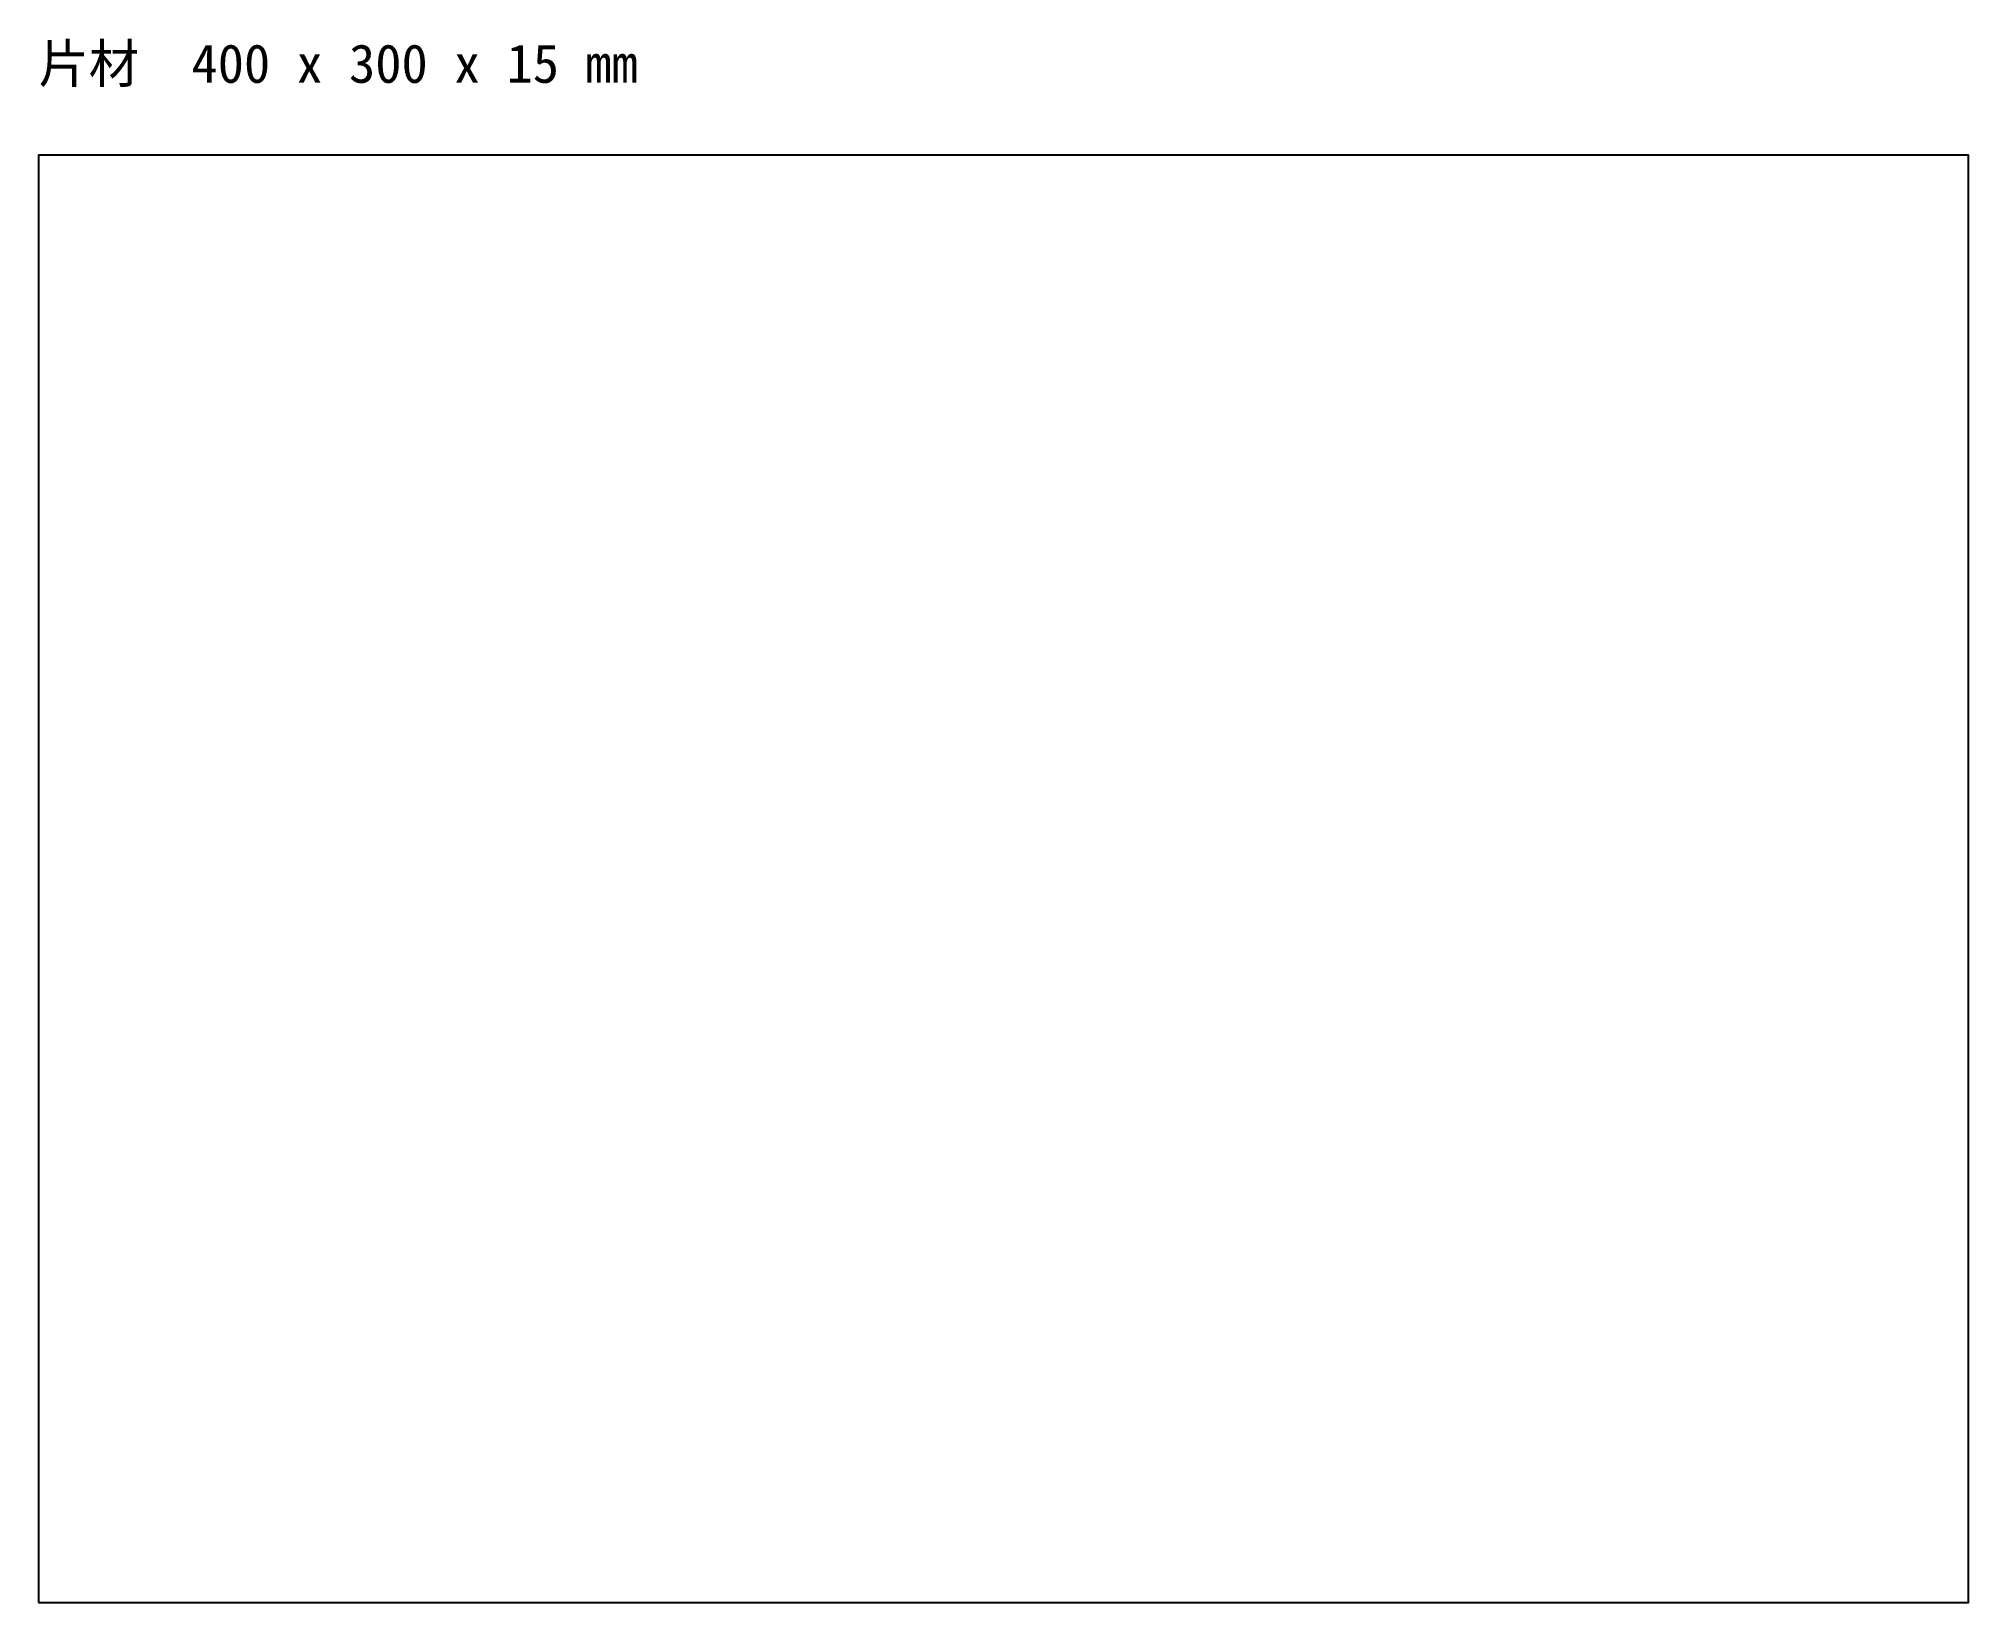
# Model space of a CAD drawing. Header units: metres. Extents: x 0 to 400, y 0 to 324.
import ezdxf

# ---------------------------------------------------------------- set-up
doc = ezdxf.new("R2010")
doc.units = ezdxf.units.M
doc.layers.add('CUT', color=7, linetype='Continuous')
doc.layers.add('NOTES', color=8, linetype='Continuous')

msp = doc.modelspace()

# ---------------------------------------------------------------- linework, layer by layer
at = {"layer": 'CUT'}
msp.add_lwpolyline([(0, 0), (400, 0), (400, 300), (0, 300)], close=True, dxfattribs=at)

# ---------------------------------------------------------------- texts
at = {"layer": 'NOTES'}
msp.add_text('片材  400 x 300 x 15 mm', height=8, dxfattribs=at).set_placement((0, 315))

doc.saveas('drawing.dxf')
